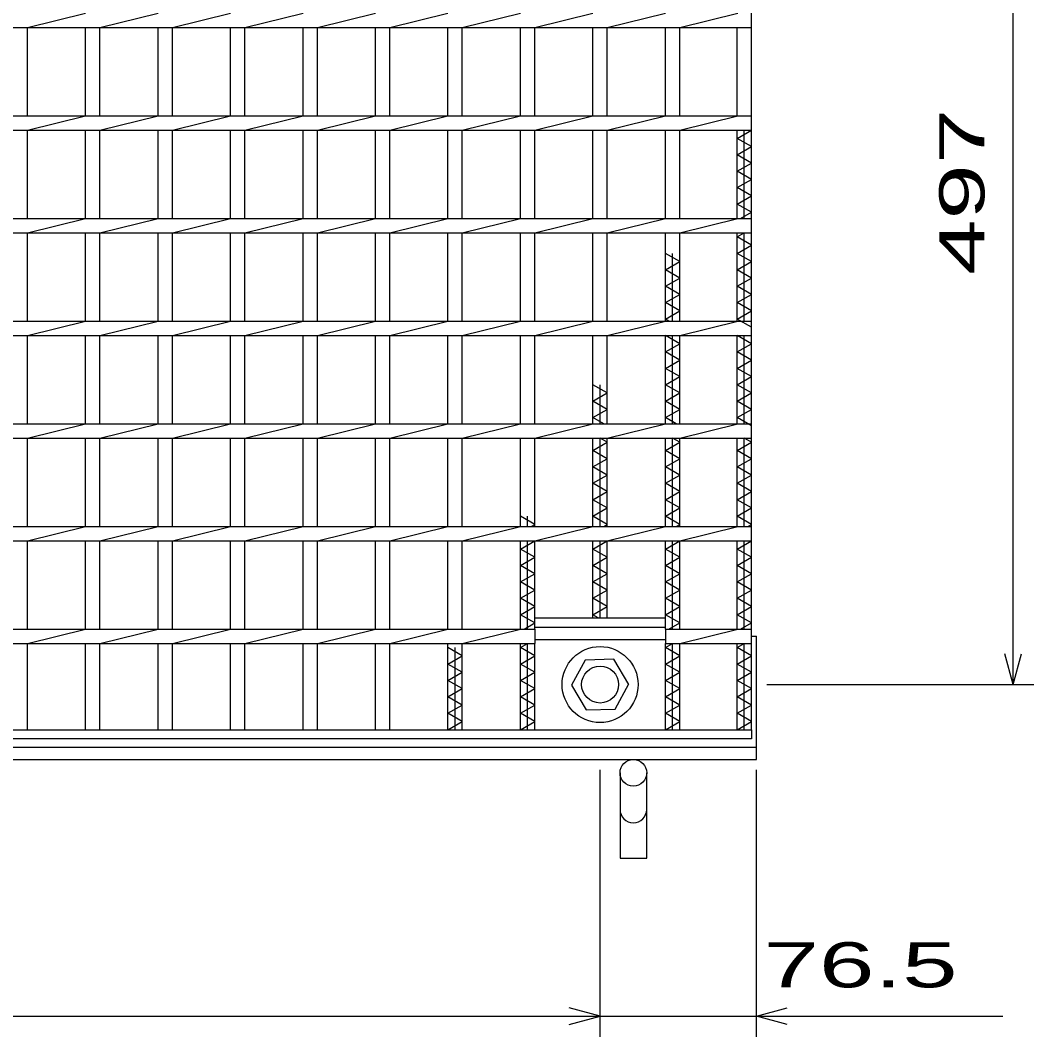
# Model space of a CAD drawing. Units: millimetres, scale not verified. Extents: x -1820 to 1731, y -1282 to 1054.
# Drawn here: x -709.1 to -215.5, y -271 to 224 of the extents above; entities that cross this region are included whole.
import ezdxf
from ezdxf.enums import TextEntityAlignment as Align

# ---------------------------------------------------------------- set-up
doc = ezdxf.new("R2010")
doc.units = ezdxf.units.MM
doc.header["$LTSCALE"] = 10
for name, color, linetype, lineweight in [('16', 3, 'Continuous', 25), ('19', 6, 'Continuous', 25), ('22', 4, 'Continuous', 25)]:
    doc.layers.add(name, color=color, linetype=linetype, lineweight=lineweight)
doc.styles.add('ベクトル', font='')
doc.styles.get('ベクトル').set_extended_font_data('ベクトル')

msp = doc.modelspace()

# ---------------------------------------------------------------- linework, layer by layer
at = {"layer": '16'}
for p, q in [((-353, -121.5), (-353, 419.5)), ((-705.6, 220.5), (-677.3, 227.5)), ((-670.3, 220.5), (-642, 227.5)), ((-635, 220.5), (-606.7, 227.5)), ((-599.7, 220.5), (-571.4, 227.5)), ((-564.4, 220.5), (-536.1, 227.5)), ((-529.1, 220.5), (-500.8, 227.5)), ((-493.8, 220.5), (-465.5, 227.5)), ((-458.5, 220.5), (-430.2, 227.5)), ((-423.2, 220.5), (-394.9, 227.5)), ((-387.9, 220.5), (-359.6, 227.5)), ((-353, 220.5), (-353, 227.5)), ((-1348, 220.5), (-353, 220.5)), ((-705.6, 177.5), (-705.6, 220.5)), ((-677.3, 177.5), (-677.3, 220.5)), ((-670.3, 177.5), (-670.3, 220.5)), ((-642, 177.5), (-642, 220.5)), ((-635, 177.5), (-635, 220.5)), ((-606.7, 177.5), (-606.7, 220.5)), ((-599.7, 177.5), (-599.7, 220.5)), ((-571.4, 177.5), (-571.4, 220.5)), ((-564.4, 177.5), (-564.4, 220.5)), ((-536.1, 177.5), (-536.1, 220.5)), ((-529.1, 177.5), (-529.1, 220.5)), ((-500.8, 177.5), (-500.8, 220.5)), ((-493.8, 177.5), (-493.8, 220.5)), ((-465.5, 177.5), (-465.5, 220.5)), ((-458.5, 177.5), (-458.5, 220.5)), ((-430.2, 177.5), (-430.2, 220.5)), ((-423.2, 177.5), (-423.2, 220.5)), ((-394.9, 177.5), (-394.9, 220.5)), ((-387.9, 177.5), (-387.9, 220.5)), ((-360, 177.5), (-360, 220.5)), ((-1348, 177.5), (-353, 177.5)), ((-705.6, 170.5), (-677.3, 177.5)), ((-670.3, 170.5), (-642, 177.5)), ((-635, 170.5), (-606.7, 177.5)), ((-599.7, 170.5), (-571.4, 177.5)), ((-564.4, 170.5), (-536.1, 177.5)), ((-529.1, 170.5), (-500.8, 177.5)), ((-493.8, 170.5), (-465.5, 177.5)), ((-458.5, 170.5), (-430.2, 177.5)), ((-423.2, 170.5), (-394.9, 177.5)), ((-387.9, 170.5), (-359.6, 177.5)), ((-353, 170.5), (-353, 177.5)), ((-1348, 170.5), (-353, 170.5)), ((-705.6, 127.5), (-705.6, 170.5)), ((-677.3, 127.5), (-677.3, 170.5)), ((-670.3, 127.5), (-670.3, 170.5)), ((-642, 127.5), (-642, 170.5)), ((-635, 127.5), (-635, 170.5)), ((-606.7, 127.5), (-606.7, 170.5)), ((-599.7, 127.5), (-599.7, 170.5)), ((-571.4, 127.5), (-571.4, 170.5)), ((-564.4, 127.5), (-564.4, 170.5)), ((-536.1, 127.5), (-536.1, 170.5)), ((-529.1, 127.5), (-529.1, 170.5)), ((-500.8, 127.5), (-500.8, 170.5)), ((-493.8, 127.5), (-493.8, 170.5)), ((-465.5, 127.5), (-465.5, 170.5)), ((-458.5, 127.5), (-458.5, 170.5)), ((-430.2, 127.5), (-430.2, 170.5)), ((-423.2, 127.5), (-423.2, 170.5)), ((-394.9, 127.5), (-394.9, 170.5)), ((-387.9, 127.5), (-387.9, 170.5)), ((-360, 127.5), (-360, 170.5)), ((-360, 166.5), (-353, 170.5)), ((-356.5, 127.5), (-356.5, 170.5)), ((-353, 162.5), (-360, 166.5)), ((-360, 158.5), (-353, 162.5)), ((-353, 154.5), (-360, 158.5)), ((-360, 150.5), (-353, 154.5)), ((-353, 146.5), (-360, 150.5)), ((-360, 142.5), (-353, 146.5)), ((-353, 138.5), (-360, 142.5)), ((-360, 134.5), (-353, 138.5)), ((-353, 130.5), (-360, 134.5)), ((-358.25, 127.5), (-353, 130.5)), ((-1348, 127.5), (-353, 127.5)), ((-705.6, 120.5), (-677.3, 127.5)), ((-670.3, 120.5), (-642, 127.5)), ((-635, 120.5), (-606.7, 127.5)), ((-599.7, 120.5), (-571.4, 127.5)), ((-564.4, 120.5), (-536.1, 127.5)), ((-529.1, 120.5), (-500.8, 127.5)), ((-493.8, 120.5), (-465.5, 127.5)), ((-458.5, 120.5), (-430.2, 127.5)), ((-423.2, 120.5), (-394.9, 127.5)), ((-387.9, 120.5), (-359.6, 127.5)), ((-353, 120.5), (-353, 127.5)), ((-1348, 120.5), (-353, 120.5)), ((-705.6, 77.5), (-705.6, 120.5)), ((-677.3, 77.5), (-677.3, 120.5)), ((-670.3, 77.5), (-670.3, 120.5)), ((-642, 77.5), (-642, 120.5)), ((-635, 77.5), (-635, 120.5)), ((-606.7, 77.5), (-606.7, 120.5)), ((-599.7, 77.5), (-599.7, 120.5)), ((-571.4, 77.5), (-571.4, 120.5)), ((-564.4, 77.5), (-564.4, 120.5)), ((-536.1, 77.5), (-536.1, 120.5)), ((-529.1, 77.5), (-529.1, 120.5)), ((-500.8, 77.5), (-500.8, 120.5)), ((-493.8, 77.5), (-493.8, 120.5)), ((-465.5, 77.5), (-465.5, 120.5)), ((-458.5, 77.5), (-458.5, 120.5)), ((-430.2, 77.5), (-430.2, 120.5)), ((-423.2, 77.5), (-423.2, 120.5)), ((-394.9, 77.5), (-394.9, 120.5)), ((-387.9, 77.5), (-387.9, 120.5)), ((-360, 77.5), (-360, 120.5)), ((-360, 118.5), (-356.5, 120.5)), ((-356.5, 77.5), (-356.5, 120.5)), ((-353, 114.5), (-360, 118.5)), ((-360, 110.5), (-353, 114.5)), ((-387.9, 106.5), (-394.9, 110.5)), ((-391.4, 77.5), (-391.4, 110.5)), ((-353, 106.5), (-360, 110.5)), ((-394.9, 102.5), (-387.9, 106.5)), ((-360, 102.5), (-353, 106.5)), ((-387.9, 98.5), (-394.9, 102.5)), ((-353, 98.5), (-360, 102.5)), ((-394.9, 94.5), (-387.9, 98.5)), ((-387.9, 90.5), (-394.9, 94.5)), ((-360, 94.5), (-353, 98.5)), ((-353, 90.5), (-360, 94.5)), ((-394.9, 86.5), (-387.9, 90.5)), ((-360, 86.5), (-353, 90.5)), ((-387.9, 82.5), (-394.9, 86.5)), ((-353, 82.5), (-360, 86.5)), ((-394.9, 78.5), (-387.9, 82.5)), ((-360, 78.5), (-353, 82.5)), ((-1348, 77.5), (-353, 77.5)), ((-705.6, 70.5), (-677.3, 77.5)), ((-670.3, 70.5), (-642, 77.5)), ((-635, 70.5), (-606.7, 77.5)), ((-599.7, 70.5), (-571.4, 77.5)), ((-564.4, 70.5), (-536.1, 77.5)), ((-529.1, 70.5), (-500.8, 77.5)), ((-493.8, 70.5), (-465.5, 77.5)), ((-458.5, 70.5), (-430.2, 77.5)), ((-423.2, 70.5), (-394.9, 77.5)), ((-393.15, 77.5), (-394.9, 78.5)), ((-387.9, 70.5), (-359.6, 77.5)), ((-353, 74.5), (-360, 78.5)), ((-353, 70.5), (-353, 77.5)), ((-1348, 70.5), (-353, 70.5)), ((-705.6, 27.5), (-705.6, 70.5)), ((-677.3, 27.5), (-677.3, 70.5)), ((-670.3, 27.5), (-670.3, 70.5)), ((-642, 27.5), (-642, 70.5)), ((-635, 27.5), (-635, 70.5)), ((-606.7, 27.5), (-606.7, 70.5)), ((-599.7, 27.5), (-599.7, 70.5)), ((-571.4, 27.5), (-571.4, 70.5)), ((-564.4, 27.5), (-564.4, 70.5)), ((-536.1, 27.5), (-536.1, 70.5)), ((-529.1, 27.5), (-529.1, 70.5)), ((-500.8, 27.5), (-500.8, 70.5)), ((-493.8, 27.5), (-493.8, 70.5)), ((-465.5, 27.5), (-465.5, 70.5)), ((-458.5, 27.5), (-458.5, 70.5)), ((-430.2, 27.5), (-430.2, 70.5)), ((-423.2, 27.5), (-423.2, 70.5)), ((-394.9, 27.5), (-394.9, 70.5)), ((-387.9, 66.5), (-394.9, 70.5)), ((-391.4, 27.5), (-391.4, 70.5)), ((-387.9, 27.5), (-387.9, 70.5)), ((-360, 27.5), (-360, 70.5)), ((-353, 66.5), (-360, 70.5)), ((-356.5, 27.5), (-356.5, 70.5)), ((-394.9, 62.5), (-387.9, 66.5)), ((-360, 62.5), (-353, 66.5)), ((-387.9, 58.5), (-394.9, 62.5)), ((-353, 58.5), (-360, 62.5)), ((-394.9, 54.5), (-387.9, 58.5)), ((-387.9, 50.5), (-394.9, 54.5)), ((-360, 54.5), (-353, 58.5)), ((-353, 50.5), (-360, 54.5)), ((-394.9, 46.5), (-387.9, 50.5)), ((-360, 46.5), (-353, 50.5)), ((-423.2, 42.5), (-430.2, 46.5)), ((-426.7, 27.5), (-426.7, 46.5)), ((-387.9, 42.5), (-394.9, 46.5)), ((-353, 42.5), (-360, 46.5)), ((-430.2, 38.5), (-423.2, 42.5)), ((-394.9, 38.5), (-387.9, 42.5)), ((-360, 38.5), (-353, 42.5)), ((-423.2, 34.5), (-430.2, 38.5)), ((-387.9, 34.5), (-394.9, 38.5)), ((-353, 34.5), (-360, 38.5)), ((-430.2, 30.5), (-423.2, 34.5)), ((-424.95, 27.5), (-430.2, 30.5)), ((-394.9, 30.5), (-387.9, 34.5)), ((-389.65, 27.5), (-394.9, 30.5)), ((-360, 30.5), (-353, 34.5)), ((-353, 26.5), (-360, 30.5)), ((-1348, 27.5), (-353, 27.5)), ((-705.6, 20.5), (-677.3, 27.5)), ((-670.3, 20.5), (-642, 27.5)), ((-635, 20.5), (-606.7, 27.5)), ((-599.7, 20.5), (-571.4, 27.5)), ((-564.4, 20.5), (-536.1, 27.5)), ((-529.1, 20.5), (-500.8, 27.5)), ((-493.8, 20.5), (-465.5, 27.5)), ((-458.5, 20.5), (-430.2, 27.5)), ((-423.2, 20.5), (-394.9, 27.5)), ((-387.9, 20.5), (-359.6, 27.5)), ((-353, 20.5), (-353, 27.5)), ((-1348, 20.5), (-353, 20.5)), ((-705.6, -22.5), (-705.6, 20.5)), ((-677.3, -22.5), (-677.3, 20.5)), ((-670.3, -22.5), (-670.3, 20.5)), ((-642, -22.5), (-642, 20.5)), ((-635, -22.5), (-635, 20.5)), ((-606.7, -22.5), (-606.7, 20.5)), ((-599.7, -22.5), (-599.7, 20.5)), ((-571.4, -22.5), (-571.4, 20.5)), ((-564.4, -22.5), (-564.4, 20.5)), ((-536.1, -22.5), (-536.1, 20.5)), ((-529.1, -22.5), (-529.1, 20.5)), ((-500.8, -22.5), (-500.8, 20.5)), ((-493.8, -22.5), (-493.8, 20.5)), ((-465.5, -22.5), (-465.5, 20.5)), ((-458.5, -22.5), (-458.5, 20.5)), ((-430.2, -22.5), (-430.2, 20.5)), ((-426.7, -22.5), (-426.7, 20.5)), ((-423.2, 18.5), (-426.7, 20.5)), ((-423.2, -22.5), (-423.2, 20.5)), ((-394.9, -22.5), (-394.9, 20.5)), ((-391.4, -22.5), (-391.4, 20.5)), ((-387.9, 18.5), (-391.4, 20.5)), ((-387.9, -22.5), (-387.9, 20.5)), ((-360, -22.5), (-360, 20.5)), ((-356.5, -22.5), (-356.5, 20.5)), ((-353, 18.5), (-356.5, 20.5)), ((-430.2, 14.5), (-423.2, 18.5)), ((-394.9, 14.5), (-387.9, 18.5)), ((-360, 14.5), (-353, 18.5)), ((-423.2, 10.5), (-430.2, 14.5)), ((-430.2, 6.5), (-423.2, 10.5)), ((-387.9, 10.5), (-394.9, 14.5)), ((-394.9, 6.5), (-387.9, 10.5)), ((-353, 10.5), (-360, 14.5)), ((-360, 6.5), (-353, 10.5)), ((-423.2, 2.5), (-430.2, 6.5)), ((-387.9, 2.5), (-394.9, 6.5)), ((-353, 2.5), (-360, 6.5)), ((-430.2, -1.5), (-423.2, 2.5)), ((-394.9, -1.5), (-387.9, 2.5)), ((-360, -1.5), (-353, 2.5)), ((-423.2, -5.5), (-430.2, -1.5)), ((-387.9, -5.5), (-394.9, -1.5)), ((-353, -5.5), (-360, -1.5)), ((-430.2, -9.5), (-423.2, -5.5)), ((-423.2, -13.5), (-430.2, -9.5)), ((-394.9, -9.5), (-387.9, -5.5)), ((-387.9, -13.5), (-394.9, -9.5)), ((-360, -9.5), (-353, -5.5)), ((-353, -13.5), (-360, -9.5)), ((-430.2, -17.5), (-423.2, -13.5)), ((-394.9, -17.5), (-387.9, -13.5)), ((-360, -17.5), (-353, -13.5)), ((-458.5, -21.5), (-465.5, -17.5)), ((-462, -22.5), (-462, -17.5)), ((-423.2, -21.5), (-430.2, -17.5)), ((-387.9, -21.5), (-394.9, -17.5)), ((-353, -21.5), (-360, -17.5)), ((-1348, -22.5), (-353, -22.5)), ((-705.6, -29.5), (-677.3, -22.5)), ((-670.3, -29.5), (-642, -22.5)), ((-635, -29.5), (-606.7, -22.5)), ((-599.7, -29.5), (-571.4, -22.5)), ((-564.4, -29.5), (-536.1, -22.5)), ((-529.1, -29.5), (-500.8, -22.5)), ((-493.8, -29.5), (-465.5, -22.5)), ((-460.25, -22.5), (-458.5, -21.5)), ((-458.5, -29.5), (-430.2, -22.5)), ((-424.95, -22.5), (-423.2, -21.5)), ((-423.2, -29.5), (-394.9, -22.5)), ((-389.65, -22.5), (-387.9, -21.5)), ((-387.9, -29.5), (-359.6, -22.5)), ((-354.75, -22.5), (-353, -21.5)), ((-353, -29.5), (-353, -22.5)), ((-1348, -29.5), (-353, -29.5)), ((-705.6, -72.5), (-705.6, -29.5)), ((-677.3, -72.5), (-677.3, -29.5)), ((-670.3, -72.5), (-670.3, -29.5)), ((-642, -72.5), (-642, -29.5)), ((-635, -72.5), (-635, -29.5)), ((-606.7, -72.5), (-606.7, -29.5)), ((-599.7, -72.5), (-599.7, -29.5)), ((-571.4, -72.5), (-571.4, -29.5)), ((-564.4, -72.5), (-564.4, -29.5)), ((-536.1, -72.5), (-536.1, -29.5)), ((-529.1, -72.5), (-529.1, -29.5)), ((-500.8, -72.5), (-500.8, -29.5)), ((-493.8, -72.5), (-493.8, -29.5)), ((-465.5, -72.5), (-465.5, -29.5)), ((-465.5, -33.5), (-458.5, -29.5)), ((-462, -72.5), (-462, -29.5)), ((-458.5, -72.5), (-458.5, -29.5)), ((-430.2, -67), (-430.2, -29.5)), ((-430.2, -33.5), (-423.2, -29.5)), ((-426.7, -67), (-426.7, -29.5)), ((-423.2, -67), (-423.2, -29.5)), ((-394.9, -72.5), (-394.9, -29.5)), ((-394.9, -33.5), (-387.9, -29.5)), ((-391.4, -72.5), (-391.4, -29.5)), ((-387.9, -72.5), (-387.9, -29.5)), ((-360, -72.5), (-360, -29.5)), ((-360, -33.5), (-353, -29.5)), ((-356.5, -72.5), (-356.5, -29.5)), ((-458.5, -37.5), (-465.5, -33.5)), ((-423.2, -37.5), (-430.2, -33.5)), ((-387.9, -37.5), (-394.9, -33.5)), ((-353, -37.5), (-360, -33.5)), ((-465.5, -41.5), (-458.5, -37.5)), ((-430.2, -41.5), (-423.2, -37.5)), ((-394.9, -41.5), (-387.9, -37.5)), ((-360, -41.5), (-353, -37.5)), ((-458.5, -45.5), (-465.5, -41.5)), ((-423.2, -45.5), (-430.2, -41.5)), ((-387.9, -45.5), (-394.9, -41.5)), ((-353, -45.5), (-360, -41.5)), ((-465.5, -49.5), (-458.5, -45.5)), ((-458.5, -53.5), (-465.5, -49.5)), ((-430.2, -49.5), (-423.2, -45.5)), ((-423.2, -53.5), (-430.2, -49.5)), ((-394.9, -49.5), (-387.9, -45.5)), ((-387.9, -53.5), (-394.9, -49.5)), ((-360, -49.5), (-353, -45.5)), ((-353, -53.5), (-360, -49.5)), ((-465.5, -57.5), (-458.5, -53.5)), ((-430.2, -57.5), (-423.2, -53.5)), ((-394.9, -57.5), (-387.9, -53.5)), ((-360, -57.5), (-353, -53.5)), ((-458.5, -61.5), (-465.5, -57.5)), ((-423.2, -61.5), (-430.2, -57.5)), ((-387.9, -61.5), (-394.9, -57.5)), ((-353, -61.5), (-360, -57.5)), ((-465.5, -65.5), (-458.5, -61.5)), ((-430.2, -65.5), (-423.2, -61.5)), ((-394.9, -65.5), (-387.9, -61.5)), ((-360, -65.5), (-353, -61.5)), ((-458.5, -69.5), (-465.5, -65.5)), ((-458.5, -67), (-394.9, -67)), ((-458.5, -71.5), (-458.5, -67)), ((-427.57, -67), (-430.2, -65.5)), ((-387.9, -69.5), (-394.9, -65.5)), ((-394.9, -71.5), (-394.9, -67)), ((-353, -69.5), (-360, -65.5)), ((-1242.1, -72.5), (-458.5, -72.5)), ((-705.6, -79.5), (-677.3, -72.5)), ((-670.3, -79.5), (-642, -72.5)), ((-635, -79.5), (-606.7, -72.5)), ((-599.7, -79.5), (-571.4, -72.5)), ((-564.4, -79.5), (-536.1, -72.5)), ((-529.1, -79.5), (-500.8, -72.5)), ((-493.8, -79.5), (-465.5, -72.5)), ((-463.75, -72.5), (-458.5, -69.5)), ((-458.5, -71.5), (-394.9, -71.5)), ((-458.5, -72.5), (-458.5, -79.5)), ((-394.9, -72.5), (-353, -72.5)), ((-394.9, -72.5), (-394.9, -79.5)), ((-393.15, -72.5), (-387.9, -69.5)), ((-387.9, -79.5), (-359.6, -72.5)), ((-358.25, -72.5), (-353, -69.5)), ((-353, -79.5), (-353, -72.5)), ((-458.5, -77.5), (-394.9, -77.5)), ((-1242.1, -79.5), (-458.5, -79.5)), ((-705.6, -121.5), (-705.6, -79.5)), ((-677.3, -121.5), (-677.3, -79.5)), ((-670.3, -121.5), (-670.3, -79.5)), ((-642, -121.5), (-642, -79.5)), ((-635, -121.5), (-635, -79.5)), ((-606.7, -121.5), (-606.7, -79.5)), ((-599.7, -121.5), (-599.7, -79.5)), ((-571.4, -121.5), (-571.4, -79.5)), ((-564.4, -121.5), (-564.4, -79.5)), ((-536.1, -121.5), (-536.1, -79.5)), ((-529.1, -121.5), (-529.1, -79.5)), ((-500.8, -121.5), (-500.8, -79.5)), ((-493.8, -85.5), (-500.8, -81.5)), ((-497.3, -121.5), (-497.3, -81.5)), ((-493.8, -121.5), (-493.8, -79.5)), ((-465.5, -121.5), (-465.5, -79.5)), ((-465.5, -81.5), (-462, -79.5)), ((-458.5, -85.5), (-465.5, -81.5)), ((-462, -121.5), (-462, -79.5)), ((-458.5, -121.5), (-458.5, -79.5)), ((-394.9, -79.5), (-353, -79.5)), ((-394.9, -121.5), (-394.9, -79.5)), ((-394.9, -81.5), (-391.4, -79.5)), ((-387.9, -85.5), (-394.9, -81.5)), ((-391.4, -121.5), (-391.4, -79.5)), ((-387.9, -121.5), (-387.9, -79.5)), ((-360, -121.5), (-360, -79.5)), ((-360, -81.5), (-356.5, -79.5)), ((-353, -85.5), (-360, -81.5)), ((-356.5, -121.5), (-356.5, -79.5)), ((-500.8, -89.5), (-493.8, -85.5)), ((-465.5, -89.5), (-458.5, -85.5)), ((-433.99, -87.55), (-440.7, -99.84)), ((-420, -87.21), (-433.99, -87.55)), ((-412.7, -99.5), (-420, -87.21)), ((-394.9, -89.5), (-387.9, -85.5)), ((-360, -89.5), (-353, -85.5)), ((-493.8, -93.5), (-500.8, -89.5)), ((-500.8, -97.5), (-493.8, -93.5)), ((-458.5, -93.5), (-465.5, -89.5)), ((-465.5, -97.5), (-458.5, -93.5)), ((-387.9, -93.5), (-394.9, -89.5)), ((-394.9, -97.5), (-387.9, -93.5)), ((-353, -93.5), (-360, -89.5)), ((-360, -97.5), (-353, -93.5)), ((-493.8, -101.5), (-500.8, -97.5)), ((-458.5, -101.5), (-465.5, -97.5)), ((-387.9, -101.5), (-394.9, -97.5)), ((-353, -101.5), (-360, -97.5)), ((-500.8, -105.5), (-493.8, -101.5)), ((-465.5, -105.5), (-458.5, -101.5)), ((-440.7, -99.84), (-433.4, -111.79)), ((-419.41, -111.45), (-412.7, -99.16)), ((-394.9, -105.5), (-387.9, -101.5)), ((-360, -105.5), (-353, -101.5)), ((-493.8, -109.5), (-500.8, -105.5)), ((-458.5, -109.5), (-465.5, -105.5)), ((-387.9, -109.5), (-394.9, -105.5)), ((-353, -109.5), (-360, -105.5)), ((-500.8, -113.5), (-493.8, -109.5)), ((-493.8, -117.5), (-500.8, -113.5)), ((-465.5, -113.5), (-458.5, -109.5)), ((-458.5, -117.5), (-465.5, -113.5)), ((-433.4, -111.79), (-419.41, -111.45)), ((-394.9, -113.5), (-387.9, -109.5)), ((-387.9, -117.5), (-394.9, -113.5)), ((-360, -113.5), (-353, -109.5)), ((-353, -117.5), (-360, -113.5)), ((-500.8, -121.5), (-493.8, -117.5)), ((-465.5, -121.5), (-458.5, -117.5)), ((-394.9, -121.5), (-387.9, -117.5)), ((-360, -121.5), (-353, -117.5)), ((-1348, -121.5), (-353, -121.5)), ((-712.6, -121.5), (-705.6, -121.5)), ((-677.3, -121.5), (-670.3, -121.5)), ((-642, -121.5), (-635, -121.5)), ((-606.7, -121.5), (-599.7, -121.5)), ((-571.4, -121.5), (-564.4, -121.5)), ((-536.1, -121.5), (-529.1, -121.5)), ((-500.8, -121.5), (-493.8, -121.5)), ((-465.5, -121.5), (-458.5, -121.5)), ((-430.2, -121.5), (-423.2, -121.5)), ((-394.9, -121.5), (-387.9, -121.5)), ((-360, -121.5), (-353, -121.5)), ((-353, -121.5), (-353, -126)), ((-353, -126), (-1348, -126))]:
    msp.add_line(p, q, dxfattribs=at)
for radius in [18.5, 9]:
    msp.add_circle((-426.7, -99.5), radius, dxfattribs=at)
at = {"layer": '19'}
for p, q in [((-353, -76), (-350.5, -76)), ((-350.5, -136), (-350.5, -76)), ((-1350.5, -130), (-350.5, -130)), ((-1350.5, -136), (-350.5, -136)), ((-417, -142.5), (-417, -184.12)), ((-404, -184.12), (-404, -142.5)), ((-417, -184.12), (-404, -184.12))]:
    msp.add_line(p, q, dxfattribs=at)
msp.add_circle((-410.5, -142.5), 6.5, dxfattribs=at)
msp.add_arc((-410.5, -160.34), 6.5, 180, 0, dxfattribs=at)
at = {"layer": '22'}
for p, q in [((-225.5, -99.5), (-225.5, 397.5)), ((-225.5, -99.5), (-229.5, -84.5)), ((-225.5, -99.5), (-221.5, -84.5)), ((-345.5, -99.5), (-215.5, -99.5)), ((-426.7, -271), (-426.7, -141)), ((-350.5, -271), (-350.5, -141)), ((-426.7, -261), (-441.7, -257)), ((-350.5, -261), (-335.5, -257)), ((-1273.9, -261), (-426.7, -261)), ((-441.7, -265), (-426.7, -261)), ((-426.7, -261), (-350.5, -261)), ((-335.5, -265), (-350.5, -261)), ((-350.5, -261), (-230.5, -261))]:
    msp.add_line(p, q, dxfattribs=at)

# ---------------------------------------------------------------- texts
at = {"layer": '22', "color": 2, "style": 'ベクトル', "width": 1.65}
msp.add_text(' 497 ', height=21.99, rotation=90, dxfattribs=at).set_placement((-250.5, 86.5), align=Align.MIDDLE_LEFT)
msp.add_text(' 76.5 ', height=21.99, dxfattribs=at).set_placement((-360.5, -236), align=Align.MIDDLE_LEFT)

doc.saveas('drawing.dxf')
